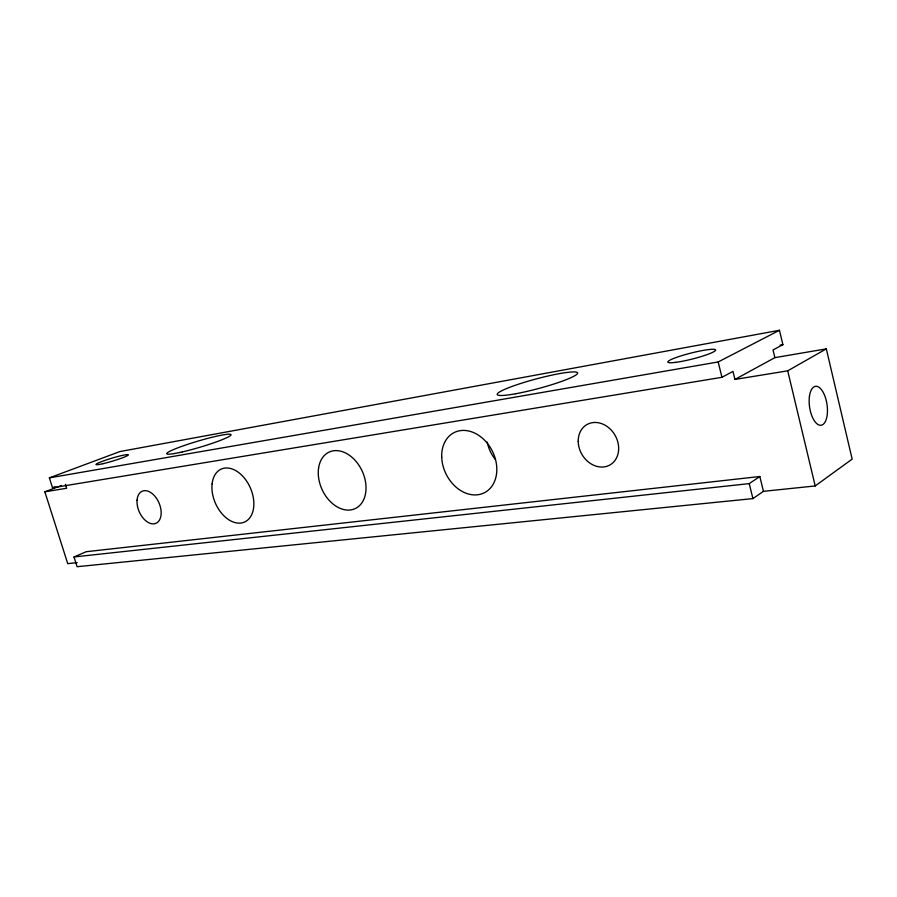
<?xml version="1.0" encoding="UTF-8"?>
<svg xmlns="http://www.w3.org/2000/svg" width="897" height="897" viewBox="0 0 897 897"><rect width="100%" height="100%" fill="white"/><g stroke="black" fill="none" stroke-linecap="round" stroke-linejoin="round"><path stroke-width="1.35" d="M763.448 491.332L759.837 476.509L86.213 551.711L73.991 556.959L77.097 566.713L752.919 498.597L763.448 491.332L815.205 485.95L852.15 459.118L826.316 348.866L774.885 357.634L734.946 379.431L732.984 371.403L721.95 377.312L52.531 487.789L49.369 477.866L119.895 451.561L779.448 330.287L782.89 344.672L773.035 349.953L774.885 357.634M73.991 556.959L749.242 483.618L759.837 476.509M734.946 379.431L787.712 370.831L826.316 348.866M49.369 477.866L718.183 361.951L779.448 330.287M52.531 487.789L55.02 486.847M77.164 562.654L67.735 563.641L44.85 491.814L61.467 485.49M780.132 345.154L782.89 344.672M44.85 491.814L66.658 488.26L65.425 484.346M749.242 483.618L752.919 498.597M718.183 361.951L721.95 377.312M787.712 370.831L815.205 485.95M495.312 459.443A32.404 25.598 63.3 0 1 487.206 442.053M675.721 362.343A24.611 3.05 -14.2 0 0 715.111 350.862A24.611 3.05 -14.2 0 0 684.512 354.82A24.611 3.05 -14.2 0 0 675.721 362.343M102.852 463.715A16.897 1.502 -16.7 0 0 128.316 454.992A16.897 1.502 -16.7 0 0 105.431 460.239A16.897 1.502 -16.7 0 0 102.852 463.715M515.82 393.716A41.643 4.934 -15 0 0 577.612 373.287A41.643 4.934 -15 0 0 518.802 384.095A41.643 4.934 -15 0 0 515.82 393.716M182.248 451.942A33.503 3.218 -16.5 0 0 231.034 434.866A33.503 3.218 -16.5 0 0 183.425 445.787A33.503 3.218 -16.5 0 0 182.248 451.942M137.05 500.201A17.458 10.831 66.9 0 0 154.093 523.814A17.458 10.831 66.9 0 0 156.112 497.779A17.458 10.831 66.9 0 0 137.05 500.201M578.217 441.391A23.244 19.129 60.2 0 0 608.828 465.532A23.244 19.129 60.2 0 0 608.278 427.353A23.244 19.129 60.2 0 0 578.217 441.391M212.107 483.819A28.939 19.084 66.4 0 0 240.856 523.063A28.939 19.084 66.4 0 0 245.722 479.805A28.939 19.084 66.4 0 0 212.107 483.819M441.716 457.369A33.671 25.822 63.5 0 0 484.122 492.879A33.671 25.822 63.5 0 0 481.902 437.747A33.671 25.822 63.5 0 0 441.716 457.369M318.614 467.864A31.126 22.077 65.4 0 0 350.335 509.978A31.126 22.077 65.4 0 0 357.499 463.222A31.126 22.077 65.4 0 0 318.614 467.864M809.464 396.216A19.667 8.813 81.8 0 0 820.609 425.29A19.667 8.813 81.8 0 0 824.814 395.857A19.667 8.813 81.8 0 0 809.464 396.216"/></g></svg>
